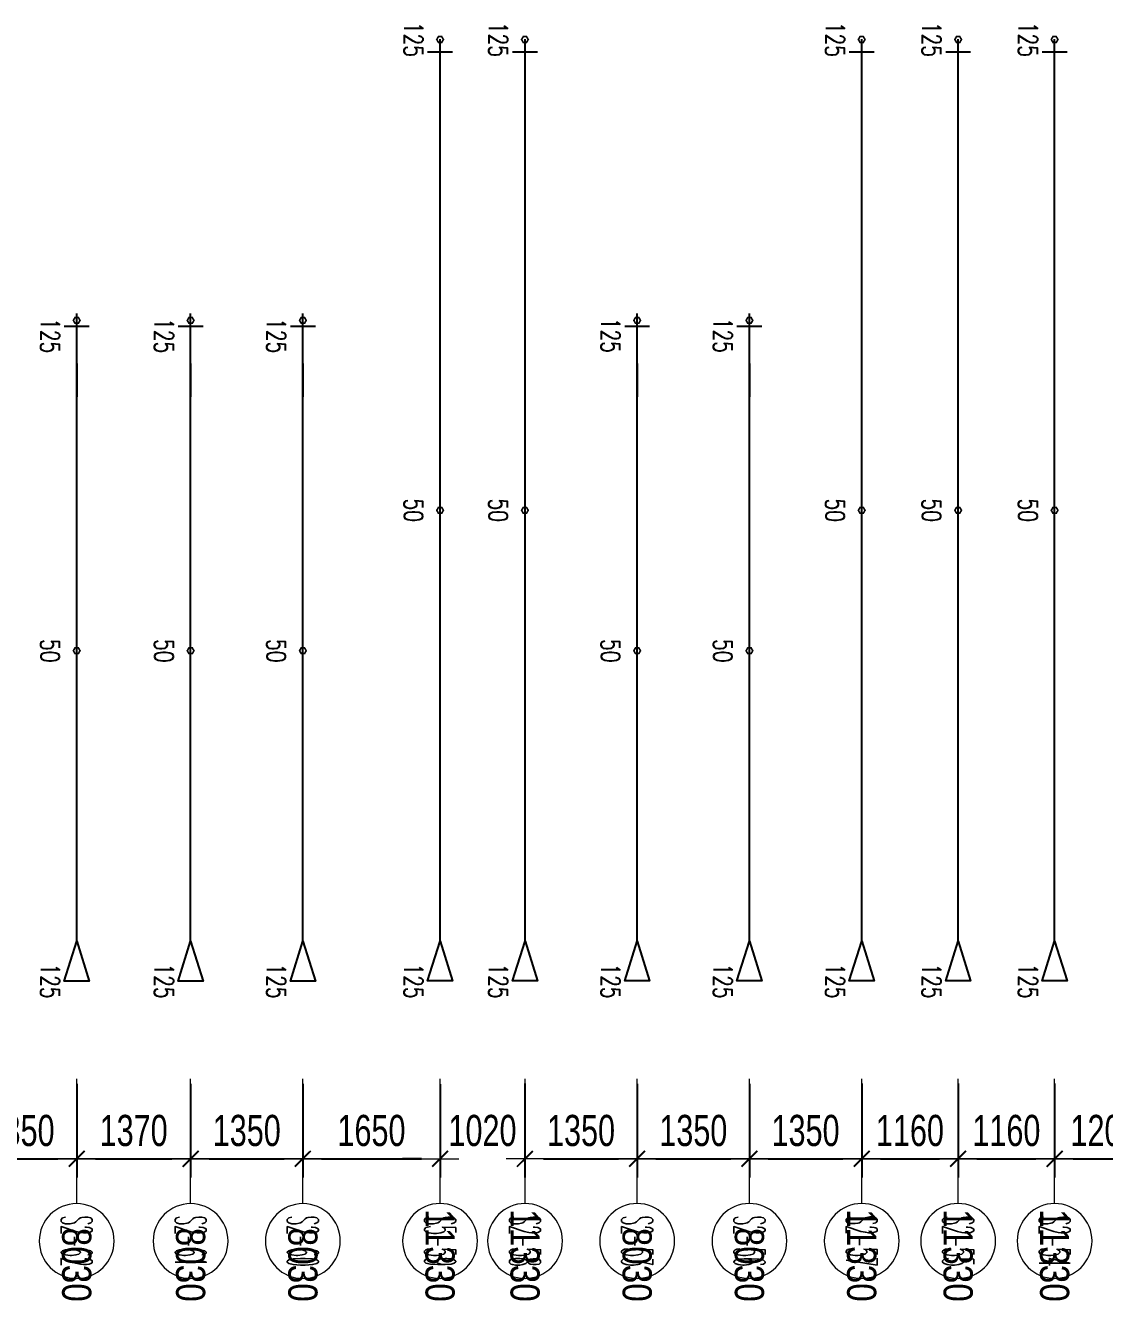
# Model space of a CAD drawing. Header units: millimetres. Extents: x 139404 to 589785, y -24714 to 48110.
# Drawn here: x 545015 to 557990, y 4427 to 19768 of the extents above; entities that cross this region are included whole.
import ezdxf
from ezdxf.enums import TextEntityAlignment as Align

# ---------------------------------------------------------------- set-up
doc = ezdxf.new("R2010")
doc.units = ezdxf.units.MM
doc.layers.get('0').update_dxf_attribs({"lineweight": 20})
doc.layers.get('Defpoints').update_dxf_attribs({"color": 151, "lineweight": 9})
doc.layers.add('ARES_TAG', color=3, linetype='Continuous')
doc.layers.add('NDC_S_TENDON', color=10, linetype='Continuous')
doc.layers.add('Current_plane_Column', color=7, linetype='Continuous', true_color=0x4b00ff)
doc.layers.add('NDC_LCAP', color=87, linetype='Continuous', plot=False)
for name, color, linetype, lineweight in [('NDC_S-ANNO', 7, 'Continuous', 20), ('NDC_S-TENDON', 6, 'Continuous', 35), ('NDC_S_DIM', 1, 'Continuous', 15), ('NDC_S_SYMBOL', 1, 'Continuous', 15)]:
    doc.layers.add(name, color=color, linetype=linetype, lineweight=lineweight)
doc.styles.add('ARES_BIGTEXT', font='VHARIALN.TTF')
doc.styles.add('ARES_ROMANS_0.36', font='romans.shx', dxfattribs={"width": 0.36, "bigfont": 'vns.shx'})
doc.styles.add('NDC_ANNO', font='', dxfattribs={"width": 0.8})
doc.styles.add('NDC_DIM', font='', dxfattribs={"width": 0.75})
doc.styles.get('NDC_ANNO').set_extended_font_data('Dotum')
doc.styles.get('NDC_DIM').set_extended_font_data('Dotum')
doc.dimstyles.new('NDC_dim_150', dxfattribs={"dimscale": 150, "dimtxt": 2.5, "dimasz": 1.5, "dimexe": 1.5, "dimexo": 2.5, "dimgap": 1, "dimtad": 1, "dimdec": 0, "dimzin": 0, "dimdsep": 46, "dimtxsty": 'NDC_DIM', "dimblk": 'DIMMARK', "dimcen": 0.09, "dimdle": 1.2, "dimclrd": 1, "dimclre": 1, "dimclrt": 3, "dimadec": 0, "dimazin": 0, "dimtfac": 1, "dimtdec": 0, "dimtix": 1, "dimtofl": 0, "dimtmove": 0, "dimatfit": 3, "dimfxl": 8, "dimfxlon": 1, "dimtolj": 1, "dimtzin": 0, "dimarcsym": 0})

# ---------------------------------------------------------------- blocks, each defined once
blk = doc.blocks.new('*U551')
at = {"layer": 'NDC_S_SYMBOL', "color": 3}
blk.add_line((-7323, 0), (-5823, 0), dxfattribs=at)
blk.add_circle((-7773, 0), 450, dxfattribs=at)
at = {"layer": 'NDC_S_TENDON'}
for p, q in [((-3644, 0), (-3144, 0)), ((-3144, 0), (2787, 0)), ((2787, 0), (5686, 0)), ((5686, 0), (6686, 0)), ((6536, -150), (6536, 150))]:
    blk.add_line(p, q, dxfattribs=at)
blk.add_lwpolyline([(-4164, 0), (-4644, 150), (-4644, -150), (-4164, 0), (-3644, 0)], dxfattribs=at)
at = {"layer": 'ARES_TAG', "style": 'ARES_ROMANS_0.36', "width": 0.36}
blk.add_attdef('S3', text='', height=375, dxfattribs=at).set_placement((-7773, 0), align=Align.MIDDLE_CENTER)
at = {"layer": 'NDC_LCAP', "style": 'ARES_BIGTEXT'}
blk.add_attdef('L', text='', height=350, dxfattribs=at).set_placement((-8504, 0), align=Align.MIDDLE_RIGHT)
blk = doc.blocks.new('*U542')
at = {"layer": 'NDC_S_SYMBOL', "color": 3}
blk.add_line((-7323, 0), (-5823, 0), dxfattribs=at)
blk.add_circle((-7773, 0), 450, dxfattribs=at)
at = {"layer": 'NDC_S_TENDON'}
for p, q in [((-3644, 0), (-3144, 0)), ((-3144, 0), (2787, 0)), ((2787, 0), (2386, 0)), ((2386, 0), (3386, 0)), ((3236, -150), (3236, 150))]:
    blk.add_line(p, q, dxfattribs=at)
blk.add_lwpolyline([(-4164, 0), (-4644, 150), (-4644, -150), (-4164, 0), (-3644, 0)], dxfattribs=at)
at = {"layer": 'ARES_TAG', "style": 'ARES_ROMANS_0.36', "width": 0.36}
blk.add_attdef('S3', text='', height=375, dxfattribs=at).set_placement((-7773, 0), align=Align.MIDDLE_CENTER)
at = {"layer": 'NDC_LCAP', "style": 'ARES_BIGTEXT'}
blk.add_attdef('L', text='', height=350, dxfattribs=at).set_placement((-8504, 0), align=Align.MIDDLE_RIGHT)
blk = doc.blocks.new('*U543')
at = {"layer": 'NDC_S_SYMBOL', "color": 3}
blk.add_line((-7323, 0), (-5823, 0), dxfattribs=at)
blk.add_circle((-7773, 0), 450, dxfattribs=at)
at = {"layer": 'NDC_S_TENDON'}
for p, q in [((-3644, 0), (-3144, 0)), ((-3144, 0), (2787, 0)), ((2787, 0), (5686, 0)), ((5686, 0), (6686, 0)), ((6536, -150), (6536, 150))]:
    blk.add_line(p, q, dxfattribs=at)
blk.add_lwpolyline([(-4164, 0), (-4644, 150), (-4644, -150), (-4164, 0), (-3644, 0)], dxfattribs=at)
at = {"layer": 'ARES_TAG', "style": 'ARES_ROMANS_0.36', "width": 0.36}
blk.add_attdef('S3', text='', height=375, dxfattribs=at).set_placement((-7773, 0), align=Align.MIDDLE_CENTER)
at = {"layer": 'NDC_LCAP', "style": 'ARES_BIGTEXT'}
blk.add_attdef('L', text='', height=350, dxfattribs=at).set_placement((-8504, 0), align=Align.MIDDLE_RIGHT)
blk = doc.blocks.new('*U548')
at = {"layer": 'NDC_S_SYMBOL', "color": 3}
blk.add_line((-7323, 0), (-5823, 0), dxfattribs=at)
blk.add_circle((-7773, 0), 450, dxfattribs=at)
at = {"layer": 'NDC_S_TENDON'}
for p, q in [((-3644, 0), (-3144, 0)), ((-3144, 0), (2787, 0)), ((2787, 0), (2386, 0)), ((2386, 0), (3386, 0)), ((3236, -150), (3236, 150))]:
    blk.add_line(p, q, dxfattribs=at)
blk.add_lwpolyline([(-4164, 0), (-4644, 150), (-4644, -150), (-4164, 0), (-3644, 0)], dxfattribs=at)
at = {"layer": 'ARES_TAG', "style": 'ARES_ROMANS_0.36', "width": 0.36}
blk.add_attdef('S3', text='', height=375, dxfattribs=at).set_placement((-7773, 0), align=Align.MIDDLE_CENTER)
at = {"layer": 'NDC_LCAP', "style": 'ARES_BIGTEXT'}
blk.add_attdef('L', text='', height=350, dxfattribs=at).set_placement((-8504, 0), align=Align.MIDDLE_RIGHT)
blk = doc.blocks.new('*U549')
at = {"layer": 'NDC_S_SYMBOL', "color": 3}
blk.add_line((-7323, 0), (-5823, 0), dxfattribs=at)
blk.add_circle((-7773, 0), 450, dxfattribs=at)
at = {"layer": 'NDC_S_TENDON'}
for p, q in [((-3644, 0), (-3144, 0)), ((-3144, 0), (2787, 0)), ((2787, 0), (5686, 0)), ((5686, 0), (6686, 0)), ((6536, -150), (6536, 150))]:
    blk.add_line(p, q, dxfattribs=at)
blk.add_lwpolyline([(-4164, 0), (-4644, 150), (-4644, -150), (-4164, 0), (-3644, 0)], dxfattribs=at)
at = {"layer": 'ARES_TAG', "style": 'ARES_ROMANS_0.36', "width": 0.36}
blk.add_attdef('S3', text='', height=375, dxfattribs=at).set_placement((-7773, 0), align=Align.MIDDLE_CENTER)
at = {"layer": 'NDC_LCAP', "style": 'ARES_BIGTEXT'}
blk.add_attdef('L', text='', height=350, dxfattribs=at).set_placement((-8504, 0), align=Align.MIDDLE_RIGHT)
blk = doc.blocks.new('*U550')
at = {"layer": 'NDC_S_SYMBOL', "color": 3}
blk.add_line((-7323, 0), (-5823, 0), dxfattribs=at)
blk.add_circle((-7773, 0), 450, dxfattribs=at)
at = {"layer": 'NDC_S_TENDON'}
for p, q in [((-3644, 0), (-3144, 0)), ((-3144, 0), (2787, 0)), ((2787, 0), (5686, 0)), ((5686, 0), (6686, 0)), ((6536, -150), (6536, 150))]:
    blk.add_line(p, q, dxfattribs=at)
blk.add_lwpolyline([(-4164, 0), (-4644, 150), (-4644, -150), (-4164, 0), (-3644, 0)], dxfattribs=at)
at = {"layer": 'ARES_TAG', "style": 'ARES_ROMANS_0.36', "width": 0.36}
blk.add_attdef('S3', text='', height=375, dxfattribs=at).set_placement((-7773, 0), align=Align.MIDDLE_CENTER)
at = {"layer": 'NDC_LCAP', "style": 'ARES_BIGTEXT'}
blk.add_attdef('L', text='', height=350, dxfattribs=at).set_placement((-8504, 0), align=Align.MIDDLE_RIGHT)
blk = doc.blocks.new('*U544')
at = {"layer": 'NDC_S_SYMBOL', "color": 3}
blk.add_line((-7323, 0), (-5823, 0), dxfattribs=at)
blk.add_circle((-7773, 0), 450, dxfattribs=at)
at = {"layer": 'NDC_S_TENDON'}
for p, q in [((-3644, 0), (-3144, 0)), ((-3144, 0), (2787, 0)), ((2787, 0), (5686, 0)), ((5686, 0), (6686, 0)), ((6536, -150), (6536, 150))]:
    blk.add_line(p, q, dxfattribs=at)
blk.add_lwpolyline([(-4164, 0), (-4644, 150), (-4644, -150), (-4164, 0), (-3644, 0)], dxfattribs=at)
at = {"layer": 'ARES_TAG', "style": 'ARES_ROMANS_0.36', "width": 0.36}
blk.add_attdef('S3', text='', height=375, dxfattribs=at).set_placement((-7773, 0), align=Align.MIDDLE_CENTER)
at = {"layer": 'NDC_LCAP', "style": 'ARES_BIGTEXT'}
blk.add_attdef('L', text='', height=350, dxfattribs=at).set_placement((-8504, 0), align=Align.MIDDLE_RIGHT)
blk = doc.blocks.new('*U531')
at = {"layer": 'NDC_S_SYMBOL', "color": 3}
blk.add_line((-7323, 0), (-5823, 0), dxfattribs=at)
blk.add_circle((-7773, 0), 450, dxfattribs=at)
at = {"layer": 'NDC_S_TENDON'}
for p, q in [((-3644, 0), (-3144, 0)), ((-3144, 0), (2787, 0)), ((2787, 0), (2386, 0)), ((2386, 0), (3386, 0)), ((3236, -150), (3236, 150))]:
    blk.add_line(p, q, dxfattribs=at)
blk.add_lwpolyline([(-4164, 0), (-4644, 150), (-4644, -150), (-4164, 0), (-3644, 0)], dxfattribs=at)
at = {"layer": 'ARES_TAG', "style": 'ARES_ROMANS_0.36', "width": 0.36}
blk.add_attdef('S3', text='', height=375, dxfattribs=at).set_placement((-7773, 0), align=Align.MIDDLE_CENTER)
at = {"layer": 'NDC_LCAP', "style": 'ARES_BIGTEXT'}
blk.add_attdef('L', text='', height=350, dxfattribs=at).set_placement((-8504, 0), align=Align.MIDDLE_RIGHT)
blk = doc.blocks.new('*U546')
at = {"layer": 'NDC_S_SYMBOL', "color": 3}
blk.add_line((-7323, 0), (-5823, 0), dxfattribs=at)
blk.add_circle((-7773, 0), 450, dxfattribs=at)
at = {"layer": 'NDC_S_TENDON'}
for p, q in [((-3644, 0), (-3144, 0)), ((-3144, 0), (2787, 0)), ((2787, 0), (2386, 0)), ((2386, 0), (3386, 0)), ((3236, -150), (3236, 150))]:
    blk.add_line(p, q, dxfattribs=at)
blk.add_lwpolyline([(-4164, 0), (-4644, 150), (-4644, -150), (-4164, 0), (-3644, 0)], dxfattribs=at)
at = {"layer": 'ARES_TAG', "style": 'ARES_ROMANS_0.36', "width": 0.36}
blk.add_attdef('S3', text='', height=375, dxfattribs=at).set_placement((-7773, 0), align=Align.MIDDLE_CENTER)
at = {"layer": 'NDC_LCAP', "style": 'ARES_BIGTEXT'}
blk.add_attdef('L', text='', height=350, dxfattribs=at).set_placement((-8504, 0), align=Align.MIDDLE_RIGHT)
blk = doc.blocks.new('*U547')
at = {"layer": 'NDC_S_SYMBOL', "color": 3}
blk.add_line((-7323, 0), (-5823, 0), dxfattribs=at)
blk.add_circle((-7773, 0), 450, dxfattribs=at)
at = {"layer": 'NDC_S_TENDON'}
for p, q in [((-3644, 0), (-3144, 0)), ((-3144, 0), (2787, 0)), ((2787, 0), (2386, 0)), ((2386, 0), (3386, 0)), ((3236, -150), (3236, 150))]:
    blk.add_line(p, q, dxfattribs=at)
blk.add_lwpolyline([(-4164, 0), (-4644, 150), (-4644, -150), (-4164, 0), (-3644, 0)], dxfattribs=at)
at = {"layer": 'ARES_TAG', "style": 'ARES_ROMANS_0.36', "width": 0.36}
blk.add_attdef('S3', text='', height=375, dxfattribs=at).set_placement((-7773, 0), align=Align.MIDDLE_CENTER)
at = {"layer": 'NDC_LCAP', "style": 'ARES_BIGTEXT'}
blk.add_attdef('L', text='', height=350, dxfattribs=at).set_placement((-8504, 0), align=Align.MIDDLE_RIGHT)
blk = doc.blocks.new('TDY')
at = {"layer": 'NDC_S-TENDON', "linetype": 'Continuous'}
for points, elevation in [([(41290, 10100, 20, 20, 0), (41270, 10134, 20, 20, 0), (41230, 10134, 20, 20, 0), (41210, 10100, 20, 20, 0), (41230, 10065, 20, 20, 0), (41270, 10065, 20, 20, 0)], 2875), ([(41290, 10100, 20, 20, 0), (41270, 10134, 20, 20, 0), (41230, 10134, 20, 20, 0), (41210, 10100, 20, 20, 0), (41230, 10065, 20, 20, 0), (41270, 10065, 20, 20, 0)], 2875), ([(42310, 10100, 20, 20, 0), (42290, 10134, 20, 20, 0), (42250, 10134, 20, 20, 0), (42230, 10100, 20, 20, 0), (42250, 10065, 20, 20, 0), (42290, 10065, 20, 20, 0)], 2875), ([(42310, 10100, 20, 20, 0), (42290, 10134, 20, 20, 0), (42250, 10134, 20, 20, 0), (42230, 10100, 20, 20, 0), (42250, 10065, 20, 20, 0), (42290, 10065, 20, 20, 0)], 2875), ([(46360, 10100, 20, 20, 0), (46340, 10134, 20, 20, 0), (46300, 10134, 20, 20, 0), (46280, 10100, 20, 20, 0), (46300, 10065, 20, 20, 0), (46340, 10065, 20, 20, 0)], 2875), ([(46360, 10100, 20, 20, 0), (46340, 10134, 20, 20, 0), (46300, 10134, 20, 20, 0), (46280, 10100, 20, 20, 0), (46300, 10065, 20, 20, 0), (46340, 10065, 20, 20, 0)], 2875), ([(47520, 10100, 20, 20, 0), (47500, 10134, 20, 20, 0), (47460, 10134, 20, 20, 0), (47440, 10100, 20, 20, 0), (47460, 10065, 20, 20, 0), (47500, 10065, 20, 20, 0)], 2875), ([(47520, 10100, 20, 20, 0), (47500, 10134, 20, 20, 0), (47460, 10134, 20, 20, 0), (47440, 10100, 20, 20, 0), (47460, 10065, 20, 20, 0), (47500, 10065, 20, 20, 0)], 2875), ([(48680, 10100, 20, 20, 0), (48660, 10134, 20, 20, 0), (48620, 10134, 20, 20, 0), (48600, 10100, 20, 20, 0), (48620, 10065, 20, 20, 0), (48660, 10065, 20, 20, 0)], 2875), ([(48680, 10100, 20, 20, 0), (48660, 10134, 20, 20, 0), (48620, 10134, 20, 20, 0), (48600, 10100, 20, 20, 0), (48620, 10065, 20, 20, 0), (48660, 10065, 20, 20, 0)], 2875), ([(36920, 6720, 20, 20, 0), (36900, 6755, 20, 20, 0), (36860, 6755, 20, 20, 0), (36840, 6720, 20, 20, 0), (36860, 6685, 20, 20, 0), (36900, 6685, 20, 20, 0)], 2875), ([(36920, 6720, 20, 20, 0), (36900, 6755, 20, 20, 0), (36860, 6755, 20, 20, 0), (36840, 6720, 20, 20, 0), (36860, 6685, 20, 20, 0), (36900, 6685, 20, 20, 0)], 2875), ([(38290, 6720, 20, 20, 0), (38270, 6755, 20, 20, 0), (38230, 6755, 20, 20, 0), (38210, 6720, 20, 20, 0), (38230, 6685, 20, 20, 0), (38270, 6685, 20, 20, 0)], 2875), ([(38290, 6720, 20, 20, 0), (38270, 6755, 20, 20, 0), (38230, 6755, 20, 20, 0), (38210, 6720, 20, 20, 0), (38230, 6685, 20, 20, 0), (38270, 6685, 20, 20, 0)], 2875), ([(39640, 6720, 20, 20, 0), (39620, 6755, 20, 20, 0), (39580, 6755, 20, 20, 0), (39560, 6720, 20, 20, 0), (39580, 6685, 20, 20, 0), (39620, 6685, 20, 20, 0)], 2875), ([(39640, 6720, 20, 20, 0), (39620, 6755, 20, 20, 0), (39580, 6755, 20, 20, 0), (39560, 6720, 20, 20, 0), (39580, 6685, 20, 20, 0), (39620, 6685, 20, 20, 0)], 2875), ([(43660, 6720, 20, 20, 0), (43640, 6755, 20, 20, 0), (43600, 6755, 20, 20, 0), (43580, 6720, 20, 20, 0), (43600, 6685, 20, 20, 0), (43640, 6685, 20, 20, 0)], 2875), ([(43660, 6720, 20, 20, 0), (43640, 6755, 20, 20, 0), (43600, 6755, 20, 20, 0), (43580, 6720, 20, 20, 0), (43600, 6685, 20, 20, 0), (43640, 6685, 20, 20, 0)], 2875), ([(45010, 6720, 20, 20, 0), (44990, 6755, 20, 20, 0), (44950, 6755, 20, 20, 0), (44930, 6720, 20, 20, 0), (44950, 6685, 20, 20, 0), (44990, 6685, 20, 20, 0)], 2875), ([(45010, 6720, 20, 20, 0), (44990, 6755, 20, 20, 0), (44950, 6755, 20, 20, 0), (44930, 6720, 20, 20, 0), (44950, 6685, 20, 20, 0), (44990, 6685, 20, 20, 0)], 2875), ([(41290, 4435, 20, 20, 0), (41270, 4469, 20, 20, 0), (41230, 4469, 20, 20, 0), (41210, 4435, 20, 20, 0), (41230, 4400, 20, 20, 0), (41270, 4400, 20, 20, 0)], 2800), ([(41290, 4435, 20, 20, 0), (41270, 4469, 20, 20, 0), (41230, 4469, 20, 20, 0), (41210, 4435, 20, 20, 0), (41230, 4400, 20, 20, 0), (41270, 4400, 20, 20, 0)], 2800), ([(42310, 4435, 20, 20, 0), (42290, 4469, 20, 20, 0), (42250, 4469, 20, 20, 0), (42230, 4435, 20, 20, 0), (42250, 4400, 20, 20, 0), (42290, 4400, 20, 20, 0)], 2800), ([(42310, 4435, 20, 20, 0), (42290, 4469, 20, 20, 0), (42250, 4469, 20, 20, 0), (42230, 4435, 20, 20, 0), (42250, 4400, 20, 20, 0), (42290, 4400, 20, 20, 0)], 2800), ([(46360, 4435, 20, 20, 0), (46340, 4469, 20, 20, 0), (46300, 4469, 20, 20, 0), (46280, 4435, 20, 20, 0), (46300, 4400, 20, 20, 0), (46340, 4400, 20, 20, 0)], 2800), ([(46360, 4435, 20, 20, 0), (46340, 4469, 20, 20, 0), (46300, 4469, 20, 20, 0), (46280, 4435, 20, 20, 0), (46300, 4400, 20, 20, 0), (46340, 4400, 20, 20, 0)], 2800), ([(47520, 4435, 20, 20, 0), (47500, 4469, 20, 20, 0), (47460, 4469, 20, 20, 0), (47440, 4435, 20, 20, 0), (47460, 4400, 20, 20, 0), (47500, 4400, 20, 20, 0)], 2800), ([(47520, 4435, 20, 20, 0), (47500, 4469, 20, 20, 0), (47460, 4469, 20, 20, 0), (47440, 4435, 20, 20, 0), (47460, 4400, 20, 20, 0), (47500, 4400, 20, 20, 0)], 2800), ([(48680, 4435, 20, 20, 0), (48660, 4469, 20, 20, 0), (48620, 4469, 20, 20, 0), (48600, 4435, 20, 20, 0), (48620, 4400, 20, 20, 0), (48660, 4400, 20, 20, 0)], 2800), ([(48680, 4435, 20, 20, 0), (48660, 4469, 20, 20, 0), (48620, 4469, 20, 20, 0), (48600, 4435, 20, 20, 0), (48620, 4400, 20, 20, 0), (48660, 4400, 20, 20, 0)], 2800), ([(36920, 2745, 20, 20, 0), (36900, 2780, 20, 20, 0), (36860, 2780, 20, 20, 0), (36840, 2745, 20, 20, 0), (36860, 2710, 20, 20, 0), (36900, 2710, 20, 20, 0)], 2800), ([(36920, 2745, 20, 20, 0), (36900, 2780, 20, 20, 0), (36860, 2780, 20, 20, 0), (36840, 2745, 20, 20, 0), (36860, 2710, 20, 20, 0), (36900, 2710, 20, 20, 0)], 2800), ([(38290, 2745, 20, 20, 0), (38270, 2780, 20, 20, 0), (38230, 2780, 20, 20, 0), (38210, 2745, 20, 20, 0), (38230, 2710, 20, 20, 0), (38270, 2710, 20, 20, 0)], 2800), ([(38290, 2745, 20, 20, 0), (38270, 2780, 20, 20, 0), (38230, 2780, 20, 20, 0), (38210, 2745, 20, 20, 0), (38230, 2710, 20, 20, 0), (38270, 2710, 20, 20, 0)], 2800), ([(39640, 2745, 20, 20, 0), (39620, 2780, 20, 20, 0), (39580, 2780, 20, 20, 0), (39560, 2745, 20, 20, 0), (39580, 2710, 20, 20, 0), (39620, 2710, 20, 20, 0)], 2800), ([(39640, 2745, 20, 20, 0), (39620, 2780, 20, 20, 0), (39580, 2780, 20, 20, 0), (39560, 2745, 20, 20, 0), (39580, 2710, 20, 20, 0), (39620, 2710, 20, 20, 0)], 2800), ([(43660, 2745, 20, 20, 0), (43640, 2780, 20, 20, 0), (43600, 2780, 20, 20, 0), (43580, 2745, 20, 20, 0), (43600, 2710, 20, 20, 0), (43640, 2710, 20, 20, 0)], 2800), ([(43660, 2745, 20, 20, 0), (43640, 2780, 20, 20, 0), (43600, 2780, 20, 20, 0), (43580, 2745, 20, 20, 0), (43600, 2710, 20, 20, 0), (43640, 2710, 20, 20, 0)], 2800), ([(45010, 2745, 20, 20, 0), (44990, 2780, 20, 20, 0), (44950, 2780, 20, 20, 0), (44930, 2745, 20, 20, 0), (44950, 2710, 20, 20, 0), (44990, 2710, 20, 20, 0)], 2800), ([(45010, 2745, 20, 20, 0), (44990, 2780, 20, 20, 0), (44950, 2780, 20, 20, 0), (44930, 2745, 20, 20, 0), (44950, 2710, 20, 20, 0), (44990, 2710, 20, 20, 0)], 2800)]:
    blk.add_lwpolyline(points, format="xyseb", close=True, dxfattribs=dict(at, elevation=elevation))
ref = blk.add_blockref('*U549', (41250, 3416, 2833), dxfattribs=dict(xscale=-1, rotation=270))
ref.add_attrib('L', '11330', dxfattribs={"layer": 'NDC_LCAP', "height": 350, "rotation": 270, "style": 'ARES_BIGTEXT'}).set_placement((41250, -5089, 2833), align=Align.MIDDLE_RIGHT)
ref.add_attrib('S3', 'S5-59', dxfattribs={"layer": 'ARES_TAG', "height": 375, "rotation": 270, "style": 'ARES_ROMANS_0.36', "width": 0.36}).set_placement((41250, -4358, 2833), align=Align.MIDDLE_CENTER)
ref = blk.add_blockref('*U550', (42272, 3416, 5684), dxfattribs=dict(xscale=-1, rotation=270))
ref.add_attrib('L', '11330', dxfattribs={"layer": 'NDC_LCAP', "height": 350, "rotation": 270, "style": 'ARES_BIGTEXT'}).set_placement((42272, -5089, 5684), align=Align.MIDDLE_RIGHT)
ref.add_attrib('S3', 'S2-58', dxfattribs={"layer": 'ARES_TAG', "height": 375, "rotation": 270, "style": 'ARES_ROMANS_0.36', "width": 0.36}).set_placement((42272, -4358, 5684), align=Align.MIDDLE_CENTER)
ref = blk.add_blockref('*U551', (46320, 3416, 2809), dxfattribs=dict(xscale=-1, rotation=270))
ref.add_attrib('L', '11330', dxfattribs={"layer": 'NDC_LCAP', "height": 350, "rotation": 270, "style": 'ARES_BIGTEXT'}).set_placement((46320, -5088, 2809), align=Align.MIDDLE_RIGHT)
ref.add_attrib('S3', 'S2-57', dxfattribs={"layer": 'ARES_TAG', "height": 375, "rotation": 270, "style": 'ARES_ROMANS_0.36', "width": 0.36}).set_placement((46320, -4357, 2809), align=Align.MIDDLE_CENTER)
ref = blk.add_blockref('*U543', (47480, 3416, 2809), dxfattribs=dict(xscale=-1, rotation=270))
ref.add_attrib('L', '11330', dxfattribs={"layer": 'NDC_LCAP', "height": 350, "rotation": 270, "style": 'ARES_BIGTEXT'}).set_placement((47480, -5089, 2809), align=Align.MIDDLE_RIGHT)
ref.add_attrib('S3', 'S2-55', dxfattribs={"layer": 'ARES_TAG', "height": 375, "rotation": 270, "style": 'ARES_ROMANS_0.36', "width": 0.36}).set_placement((47480, -4358, 2809), align=Align.MIDDLE_CENTER)
ref = blk.add_blockref('*U544', (48640, 3416, 5684), dxfattribs=dict(xscale=-1, rotation=270))
ref.add_attrib('L', '11330', dxfattribs={"layer": 'NDC_LCAP', "height": 350, "rotation": 270, "style": 'ARES_BIGTEXT'}).set_placement((48640, -5089, 5684), align=Align.MIDDLE_RIGHT)
ref.add_attrib('S3', 'S2-54', dxfattribs={"layer": 'ARES_TAG', "height": 375, "rotation": 270, "style": 'ARES_ROMANS_0.36', "width": 0.36}).set_placement((48640, -4358, 5684), align=Align.MIDDLE_CENTER)
ref = blk.add_blockref('*U546', (36880, 3415, 2831), dxfattribs=dict(xscale=-1, rotation=270))
ref.add_attrib('L', '8030', dxfattribs={"layer": 'NDC_LCAP', "height": 350, "rotation": 270, "style": 'ARES_BIGTEXT'}).set_placement((36880, -5089, 2831), align=Align.MIDDLE_RIGHT)
ref.add_attrib('S3', 'S2-62', dxfattribs={"layer": 'ARES_TAG', "height": 375, "rotation": 270, "style": 'ARES_ROMANS_0.36', "width": 0.36}).set_placement((36880, -4358, 2831), align=Align.MIDDLE_CENTER)
ref = blk.add_blockref('*U547', (38250, 3415, 2831), dxfattribs=dict(xscale=-1, rotation=270))
ref.add_attrib('L', '8030', dxfattribs={"layer": 'NDC_LCAP', "height": 350, "rotation": 270, "style": 'ARES_BIGTEXT'}).set_placement((38250, -5089, 2831), align=Align.MIDDLE_RIGHT)
ref.add_attrib('S3', 'S2-61', dxfattribs={"layer": 'ARES_TAG', "height": 375, "rotation": 270, "style": 'ARES_ROMANS_0.36', "width": 0.36}).set_placement((38250, -4358, 2831), align=Align.MIDDLE_CENTER)
ref = blk.add_blockref('*U548', (39600, 3415, 2833), dxfattribs=dict(xscale=-1, rotation=270))
ref.add_attrib('L', '8030', dxfattribs={"layer": 'NDC_LCAP', "height": 350, "rotation": 270, "style": 'ARES_BIGTEXT'}).set_placement((39600, -5089, 2833), align=Align.MIDDLE_RIGHT)
ref.add_attrib('S3', 'S2-60', dxfattribs={"layer": 'ARES_TAG', "height": 375, "rotation": 270, "style": 'ARES_ROMANS_0.36', "width": 0.36}).set_placement((39600, -4358, 2833), align=Align.MIDDLE_CENTER)
ref = blk.add_blockref('*U531', (43620, 3416, 2831), dxfattribs=dict(xscale=-1, rotation=270))
ref.add_attrib('L', '8030', dxfattribs={"layer": 'NDC_LCAP', "height": 350, "rotation": 270, "style": 'ARES_BIGTEXT'}).set_placement((43620, -5089, 2831), align=Align.MIDDLE_RIGHT)
ref.add_attrib('S3', 'S2-53', dxfattribs={"layer": 'ARES_TAG', "height": 375, "rotation": 270, "style": 'ARES_ROMANS_0.36', "width": 0.36}).set_placement((43620, -4358, 2831), align=Align.MIDDLE_CENTER)
ref = blk.add_blockref('*U542', (44970, 3416, 2831), dxfattribs=dict(xscale=-1, rotation=270))
ref.add_attrib('L', '8030', dxfattribs={"layer": 'NDC_LCAP', "height": 350, "rotation": 270, "style": 'ARES_BIGTEXT'}).set_placement((44970, -5089, 2831), align=Align.MIDDLE_RIGHT)
ref.add_attrib('S3', 'S2-56', dxfattribs={"layer": 'ARES_TAG', "height": 375, "rotation": 270, "style": 'ARES_ROMANS_0.36', "width": 0.36}).set_placement((44970, -4358, 2831), align=Align.MIDDLE_CENTER)
at = {"layer": 'NDC_S-ANNO', "linetype": 'Continuous', "char_height": 225, "attachment_point": 5, "rotation": 270, "line_spacing_factor": 0.75, "style": 'NDC_ANNO'}
for s, insert in [('\\FSTANDARD.shx;125', (40930, 10100, 2875)), ('\\FSTANDARD.shx;125', (41950, 10100, 2875)), ('\\FSTANDARD.shx;125', (46000, 10100, 2875)), ('\\FSTANDARD.shx;125', (47160, 10100, 2875)), ('\\FSTANDARD.shx;125', (48320, 10100, 2875)), ('\\FSTANDARD.shx;125', (36560, 6535, 2875)), ('\\FSTANDARD.shx;125', (37930, 6535, 2875)), ('\\FSTANDARD.shx;125', (39280, 6535, 2875)), ('\\FSTANDARD.shx;125', (43300, 6539, 2875)), ('\\FSTANDARD.shx;125', (44650, 6539, 2875)), ('\\FSTANDARD.shx;50', (40930, 4435, 2800)), ('\\FSTANDARD.shx;50', (41950, 4435, 2800)), ('\\FSTANDARD.shx;50', (46000, 4435, 2800)), ('\\FSTANDARD.shx;50', (47160, 4435, 2800)), ('\\FSTANDARD.shx;50', (48320, 4435, 2800)), ('\\FSTANDARD.shx;50', (36560, 2745, 2800)), ('\\FSTANDARD.shx;50', (37930, 2745, 2800)), ('\\FSTANDARD.shx;50', (39280, 2745, 2800)), ('\\FSTANDARD.shx;50', (43300, 2745, 2800)), ('\\FSTANDARD.shx;50', (44650, 2745, 2800)), ('\\FSTANDARD.shx;125', (36560, -1230, 2875)), ('\\FSTANDARD.shx;125', (37930, -1230, 2875)), ('\\FSTANDARD.shx;125', (39280, -1230, 2875)), ('\\FSTANDARD.shx;125', (40930, -1230, 2875)), ('\\FSTANDARD.shx;125', (41950, -1230, 2875)), ('\\FSTANDARD.shx;125', (43300, -1230, 2875)), ('\\FSTANDARD.shx;125', (44650, -1230, 2875)), ('\\FSTANDARD.shx;125', (46000, -1230, 2875)), ('\\FSTANDARD.shx;125', (47160, -1230, 2875)), ('\\FSTANDARD.shx;125', (48320, -1230, 2875))]:
    blk.add_mtext(s, dxfattribs=dict(at, insert=insert))
blk = doc.blocks.new('DIMMARK')
at = {"layer": 'NDC_S_DIM', "color": 1}
blk.add_line((-1.5, 0), (1, 0), dxfattribs=at)
at = {"layer": 'NDC_S_DIM', "color": 2, "const_width": 0.1}
blk.add_lwpolyline([(-0.424, -0.424), (0.424, 0.424)], dxfattribs=at)
blk = doc.blocks.new('*D765')
at = {"layer": 'Defpoints', "color": 0, "ltscale": 100, "transparency": 16777216}
for p in [(544280, 9558, 2801), (545630, 9568, 2832), (545630, 6132)]:
    blk.add_point(p, dxfattribs=at)
at = {"layer": 'NDC_S_DIM', "color": 1, "lineweight": -2, "ltscale": 100, "transparency": 16777216}
for p, q in [((544280, 7038), (544280, 5907)), ((545630, 7034), (545630, 5907)), ((544505, 6132), (545405, 6132))]:
    blk.add_line(p, q, dxfattribs=at)
at = {"layer": 'NDC_S_DIM', "color": 1, "lineweight": -2, "ltscale": 100, "transparency": 16777216, "xscale": 225, "yscale": 225, "zscale": 225, "rotation": 180}
blk.add_blockref('DIMMARK', (544280, 6132), dxfattribs=at)
at = {"layer": 'NDC_S_DIM', "color": 1, "lineweight": -2, "ltscale": 100, "transparency": 16777216, "xscale": 225, "yscale": 225, "zscale": 225}
blk.add_blockref('DIMMARK', (545630, 6132), dxfattribs=at)
at = {"layer": 'NDC_S_DIM', "color": 3, "ltscale": 100, "transparency": 16777216, "insert": (544955, 6470), "char_height": 375, "attachment_point": 5, "style": 'NDC_DIM'}
blk.add_mtext('\\A1;1350', dxfattribs=at)
blk = doc.blocks.new('*D766')
at = {"layer": 'Defpoints', "color": 0, "ltscale": 100, "transparency": 16777216}
for p in [(545630, 9568, 2832), (547000, 9568, 2832), (547000, 6132)]:
    blk.add_point(p, dxfattribs=at)
at = {"layer": 'NDC_S_DIM', "color": 1, "lineweight": -2, "ltscale": 100, "transparency": 16777216}
for p, q in [((545630, 7034), (545630, 5907)), ((547000, 7034), (547000, 5907)), ((545855, 6132), (546775, 6132))]:
    blk.add_line(p, q, dxfattribs=at)
at = {"layer": 'NDC_S_DIM', "color": 1, "lineweight": -2, "ltscale": 100, "transparency": 16777216, "xscale": 225, "yscale": 225, "zscale": 225, "rotation": 180}
blk.add_blockref('DIMMARK', (545630, 6132), dxfattribs=at)
at = {"layer": 'NDC_S_DIM', "color": 1, "lineweight": -2, "ltscale": 100, "transparency": 16777216, "xscale": 225, "yscale": 225, "zscale": 225}
blk.add_blockref('DIMMARK', (547000, 6132), dxfattribs=at)
at = {"layer": 'NDC_S_DIM', "color": 3, "ltscale": 100, "transparency": 16777216, "insert": (546315, 6470), "char_height": 375, "attachment_point": 5, "style": 'NDC_DIM'}
blk.add_mtext('\\A1;1370', dxfattribs=at)
blk = doc.blocks.new('*D767')
at = {"layer": 'Defpoints', "color": 0, "ltscale": 100, "transparency": 16777216}
for p in [(547000, 9568, 2832), (548350, 9568, 2832), (548350, 6132)]:
    blk.add_point(p, dxfattribs=at)
at = {"layer": 'NDC_S_DIM', "color": 1, "lineweight": -2, "ltscale": 100, "transparency": 16777216}
for p, q in [((547000, 7034), (547000, 5907)), ((548350, 7034), (548350, 5907)), ((547225, 6132), (548125, 6132))]:
    blk.add_line(p, q, dxfattribs=at)
at = {"layer": 'NDC_S_DIM', "color": 1, "lineweight": -2, "ltscale": 100, "transparency": 16777216, "xscale": 225, "yscale": 225, "zscale": 225, "rotation": 180}
blk.add_blockref('DIMMARK', (547000, 6132), dxfattribs=at)
at = {"layer": 'NDC_S_DIM', "color": 1, "lineweight": -2, "ltscale": 100, "transparency": 16777216, "xscale": 225, "yscale": 225, "zscale": 225}
blk.add_blockref('DIMMARK', (548350, 6132), dxfattribs=at)
at = {"layer": 'NDC_S_DIM', "color": 3, "ltscale": 100, "transparency": 16777216, "insert": (547675, 6470), "char_height": 375, "attachment_point": 5, "style": 'NDC_DIM'}
blk.add_mtext('\\A1;1350', dxfattribs=at)
blk = doc.blocks.new('*D768')
at = {"layer": 'Defpoints', "color": 0, "ltscale": 100, "transparency": 16777216}
for p in [(548350, 9568, 2832), (550000, 9567, 2875), (550000, 6132)]:
    blk.add_point(p, dxfattribs=at)
at = {"layer": 'NDC_S_DIM', "color": 1, "lineweight": -2, "ltscale": 100, "transparency": 16777216}
for p, q in [((548350, 7034), (548350, 5907)), ((550000, 7028), (550000, 5907)), ((548575, 6132), (549775, 6132))]:
    blk.add_line(p, q, dxfattribs=at)
at = {"layer": 'NDC_S_DIM', "color": 1, "lineweight": -2, "ltscale": 100, "transparency": 16777216, "xscale": 225, "yscale": 225, "zscale": 225, "rotation": 180}
blk.add_blockref('DIMMARK', (548350, 6132), dxfattribs=at)
at = {"layer": 'NDC_S_DIM', "color": 1, "lineweight": -2, "ltscale": 100, "transparency": 16777216, "xscale": 225, "yscale": 225, "zscale": 225}
blk.add_blockref('DIMMARK', (550000, 6132), dxfattribs=at)
at = {"layer": 'NDC_S_DIM', "color": 3, "ltscale": 100, "transparency": 16777216, "insert": (549175, 6470), "char_height": 375, "attachment_point": 5, "style": 'NDC_DIM'}
blk.add_mtext('\\A1;1650', dxfattribs=at)
blk = doc.blocks.new('*D769')
at = {"layer": 'Defpoints', "color": 0, "ltscale": 100, "transparency": 16777216}
for p in [(550000, 9567, 2875), (551020, 9567, 2801), (551020, 6132)]:
    blk.add_point(p, dxfattribs=at)
at = {"layer": 'NDC_S_DIM', "color": 1, "lineweight": -2, "ltscale": 100, "transparency": 16777216}
for p, q in [((550000, 7028), (550000, 5907)), ((551020, 7039), (551020, 5907)), ((549775, 6132), (549550, 6132)), ((551245, 6132), (551470, 6132))]:
    blk.add_line(p, q, dxfattribs=at)
at = {"layer": 'NDC_S_DIM', "color": 1, "lineweight": -2, "ltscale": 100, "transparency": 16777216, "xscale": 225, "yscale": 225, "zscale": 225}
blk.add_blockref('DIMMARK', (550000, 6132), dxfattribs=at)
at = {"layer": 'NDC_S_DIM', "color": 1, "lineweight": -2, "ltscale": 100, "transparency": 16777216, "xscale": 225, "yscale": 225, "zscale": 225, "rotation": 180}
blk.add_blockref('DIMMARK', (551020, 6132), dxfattribs=at)
at = {"layer": 'NDC_S_DIM', "color": 3, "ltscale": 100, "transparency": 16777216, "insert": (550510, 6470), "char_height": 375, "attachment_point": 5, "style": 'NDC_DIM'}
blk.add_mtext('\\A1;1020', dxfattribs=at)
blk = doc.blocks.new('*D770')
at = {"layer": 'Defpoints', "color": 0, "ltscale": 100, "transparency": 16777216}
for p in [(551020, 9567, 2801), (552370, 9568, 2832), (552370, 6132)]:
    blk.add_point(p, dxfattribs=at)
at = {"layer": 'NDC_S_DIM', "color": 1, "lineweight": -2, "ltscale": 100, "transparency": 16777216}
for p, q in [((551020, 7039), (551020, 5907)), ((552370, 7034), (552370, 5907)), ((551245, 6132), (552145, 6132))]:
    blk.add_line(p, q, dxfattribs=at)
at = {"layer": 'NDC_S_DIM', "color": 1, "lineweight": -2, "ltscale": 100, "transparency": 16777216, "xscale": 225, "yscale": 225, "zscale": 225, "rotation": 180}
blk.add_blockref('DIMMARK', (551020, 6132), dxfattribs=at)
at = {"layer": 'NDC_S_DIM', "color": 1, "lineweight": -2, "ltscale": 100, "transparency": 16777216, "xscale": 225, "yscale": 225, "zscale": 225}
blk.add_blockref('DIMMARK', (552370, 6132), dxfattribs=at)
at = {"layer": 'NDC_S_DIM', "color": 3, "ltscale": 100, "transparency": 16777216, "insert": (551695, 6470), "char_height": 375, "attachment_point": 5, "style": 'NDC_DIM'}
blk.add_mtext('\\A1;1350', dxfattribs=at)
blk = doc.blocks.new('*D771')
at = {"layer": 'Defpoints', "color": 0, "ltscale": 100, "transparency": 16777216}
for p in [(552370, 9568, 2832), (553720, 9568, 2832), (553720, 6132)]:
    blk.add_point(p, dxfattribs=at)
at = {"layer": 'NDC_S_DIM', "color": 1, "lineweight": -2, "ltscale": 100, "transparency": 16777216}
for p, q in [((552370, 7034), (552370, 5907)), ((553720, 7034), (553720, 5907)), ((552595, 6132), (553495, 6132))]:
    blk.add_line(p, q, dxfattribs=at)
at = {"layer": 'NDC_S_DIM', "color": 1, "lineweight": -2, "ltscale": 100, "transparency": 16777216, "xscale": 225, "yscale": 225, "zscale": 225, "rotation": 180}
blk.add_blockref('DIMMARK', (552370, 6132), dxfattribs=at)
at = {"layer": 'NDC_S_DIM', "color": 1, "lineweight": -2, "ltscale": 100, "transparency": 16777216, "xscale": 225, "yscale": 225, "zscale": 225}
blk.add_blockref('DIMMARK', (553720, 6132), dxfattribs=at)
at = {"layer": 'NDC_S_DIM', "color": 3, "ltscale": 100, "transparency": 16777216, "insert": (553045, 6470), "char_height": 375, "attachment_point": 5, "style": 'NDC_DIM'}
blk.add_mtext('\\A1;1350', dxfattribs=at)
blk = doc.blocks.new('*D772')
at = {"layer": 'Defpoints', "color": 0, "ltscale": 100, "transparency": 16777216}
for p in [(553720, 9568, 2832), (555070, 9567, 2801), (555070, 6132)]:
    blk.add_point(p, dxfattribs=at)
at = {"layer": 'NDC_S_DIM', "color": 1, "lineweight": -2, "ltscale": 100, "transparency": 16777216}
for p, q in [((553720, 7034), (553720, 5907)), ((555070, 7039), (555070, 5907)), ((553945, 6132), (554845, 6132))]:
    blk.add_line(p, q, dxfattribs=at)
at = {"layer": 'NDC_S_DIM', "color": 1, "lineweight": -2, "ltscale": 100, "transparency": 16777216, "xscale": 225, "yscale": 225, "zscale": 225, "rotation": 180}
blk.add_blockref('DIMMARK', (553720, 6132), dxfattribs=at)
at = {"layer": 'NDC_S_DIM', "color": 1, "lineweight": -2, "ltscale": 100, "transparency": 16777216, "xscale": 225, "yscale": 225, "zscale": 225}
blk.add_blockref('DIMMARK', (555070, 6132), dxfattribs=at)
at = {"layer": 'NDC_S_DIM', "color": 3, "ltscale": 100, "transparency": 16777216, "insert": (554395, 6470), "char_height": 375, "attachment_point": 5, "style": 'NDC_DIM'}
blk.add_mtext('\\A1;1350', dxfattribs=at)
blk = doc.blocks.new('*D773')
at = {"layer": 'Defpoints', "color": 0, "ltscale": 100, "transparency": 16777216}
for p in [(555070, 9567, 2801), (556230, 9567, 2801), (556230, 6132)]:
    blk.add_point(p, dxfattribs=at)
at = {"layer": 'NDC_S_DIM', "color": 1, "lineweight": -2, "ltscale": 100, "transparency": 16777216}
for p, q in [((555070, 7039), (555070, 5907)), ((556230, 7039), (556230, 5907)), ((555295, 6132), (556005, 6132))]:
    blk.add_line(p, q, dxfattribs=at)
at = {"layer": 'NDC_S_DIM', "color": 1, "lineweight": -2, "ltscale": 100, "transparency": 16777216, "xscale": 225, "yscale": 225, "zscale": 225, "rotation": 180}
blk.add_blockref('DIMMARK', (555070, 6132), dxfattribs=at)
at = {"layer": 'NDC_S_DIM', "color": 1, "lineweight": -2, "ltscale": 100, "transparency": 16777216, "xscale": 225, "yscale": 225, "zscale": 225}
blk.add_blockref('DIMMARK', (556230, 6132), dxfattribs=at)
at = {"layer": 'NDC_S_DIM', "color": 3, "ltscale": 100, "transparency": 16777216, "insert": (555650, 6470), "char_height": 375, "attachment_point": 5, "style": 'NDC_DIM'}
blk.add_mtext('\\A1;1160', dxfattribs=at)
blk = doc.blocks.new('*D774')
at = {"layer": 'Defpoints', "color": 0, "ltscale": 100, "transparency": 16777216}
for p in [(556230, 9567, 2801), (557390, 9482, 2801), (557390, 6132)]:
    blk.add_point(p, dxfattribs=at)
at = {"layer": 'NDC_S_DIM', "color": 1, "lineweight": -2, "ltscale": 100, "transparency": 16777216}
for p, q in [((556230, 7039), (556230, 5907)), ((557390, 7029), (557390, 5907)), ((556455, 6132), (557165, 6132))]:
    blk.add_line(p, q, dxfattribs=at)
at = {"layer": 'NDC_S_DIM', "color": 1, "lineweight": -2, "ltscale": 100, "transparency": 16777216, "xscale": 225, "yscale": 225, "zscale": 225, "rotation": 180}
blk.add_blockref('DIMMARK', (556230, 6132), dxfattribs=at)
at = {"layer": 'NDC_S_DIM', "color": 1, "lineweight": -2, "ltscale": 100, "transparency": 16777216, "xscale": 225, "yscale": 225, "zscale": 225}
blk.add_blockref('DIMMARK', (557390, 6132), dxfattribs=at)
at = {"layer": 'NDC_S_DIM', "color": 3, "ltscale": 100, "transparency": 16777216, "insert": (556810, 6470), "char_height": 375, "attachment_point": 5, "style": 'NDC_DIM'}
blk.add_mtext('\\A1;1160', dxfattribs=at)
blk = doc.blocks.new('*D785')
at = {"layer": 'Defpoints', "color": 0, "ltscale": 100, "transparency": 16777216}
for p in [(557390, 9567, 2801), (558590, 9482, 2801), (558590, 6132)]:
    blk.add_point(p, dxfattribs=at)
at = {"layer": 'NDC_S_DIM', "color": 1, "lineweight": -2, "ltscale": 100, "transparency": 16777216}
for p, q in [((557390, 7039), (557390, 5907)), ((558590, 7029), (558590, 5907)), ((557615, 6132), (558365, 6132))]:
    blk.add_line(p, q, dxfattribs=at)
at = {"layer": 'NDC_S_DIM', "color": 1, "lineweight": -2, "ltscale": 100, "transparency": 16777216, "xscale": 225, "yscale": 225, "zscale": 225, "rotation": 180}
blk.add_blockref('DIMMARK', (557390, 6132), dxfattribs=at)
at = {"layer": 'NDC_S_DIM', "color": 1, "lineweight": -2, "ltscale": 100, "transparency": 16777216, "xscale": 225, "yscale": 225, "zscale": 225}
blk.add_blockref('DIMMARK', (558590, 6132), dxfattribs=at)
at = {"layer": 'NDC_S_DIM', "color": 3, "ltscale": 100, "transparency": 16777216, "insert": (557990, 6470), "char_height": 375, "attachment_point": 5, "style": 'NDC_DIM'}
blk.add_mtext('\\A1;1200', dxfattribs=at)

msp = doc.modelspace()

# ---------------------------------------------------------------- block references
at = {"layer": 'Current_plane_Column'}
msp.add_blockref('TDY', (508750, 9500), dxfattribs=at)

# ---------------------------------------------------------------- dimensions: what is measured, and where the dimension line sits
at = {"layer": 'NDC_S_DIM', "ltscale": 100}
for base, p1, p2, picture, middle in [((545629.6, 6132), (544279.6, 9557.6, 2801), (545629.6, 9567.5, 2832.5), '*D765', (544954.6, 6469.7)), ((547000, 6132), (545629.6, 9567.5, 2832.5), (547000, 9567.5, 2832.5), '*D766', (546314.8, 6469.7)), ((548350, 6132), (547000, 9567.5, 2832.5), (548350, 9567.5, 2832.5), '*D767', (547675, 6469.7)), ((550000, 6132), (548350, 9567.5, 2832.5), (550000, 9566.7, 2875), '*D768', (549175, 6469.7)), ((551020, 6132), (550000, 9566.7, 2875), (551020, 9566.9, 2801), '*D769', (550510, 6469.7)), ((552370, 6132), (551020, 9566.9, 2801), (552370, 9567.5, 2832.5), '*D770', (551695, 6469.7)), ((553720, 6132), (552370, 9567.5, 2832.5), (553720, 9567.5, 2832.5), '*D771', (553045, 6469.7)), ((555070, 6132), (553720, 9567.5, 2832.5), (555070, 9566.9, 2801), '*D772', (554395, 6469.7)), ((556230, 6132), (555070, 9566.9, 2801), (556230, 9566.9, 2801), '*D773', (555650, 6469.7)), ((557390, 6132), (556230, 9566.9, 2801), (557390, 9482.5, 2800.7), '*D774', (556810, 6469.7)), ((558590, 6132), (557390, 9566.9, 2801), (558590, 9482.5, 2800.7), '*D785', (557990, 6469.7))]:
    dim = msp.add_linear_dim(base=base, p1=p1, p2=p2, dimstyle='NDC_dim_150', override={"dimtmove": 1}, dxfattribs=at)
    dim.commit()
    dim.dimension.update_dxf_attribs({"geometry": picture, "text_midpoint": middle})

doc.saveas('drawing.dxf')
